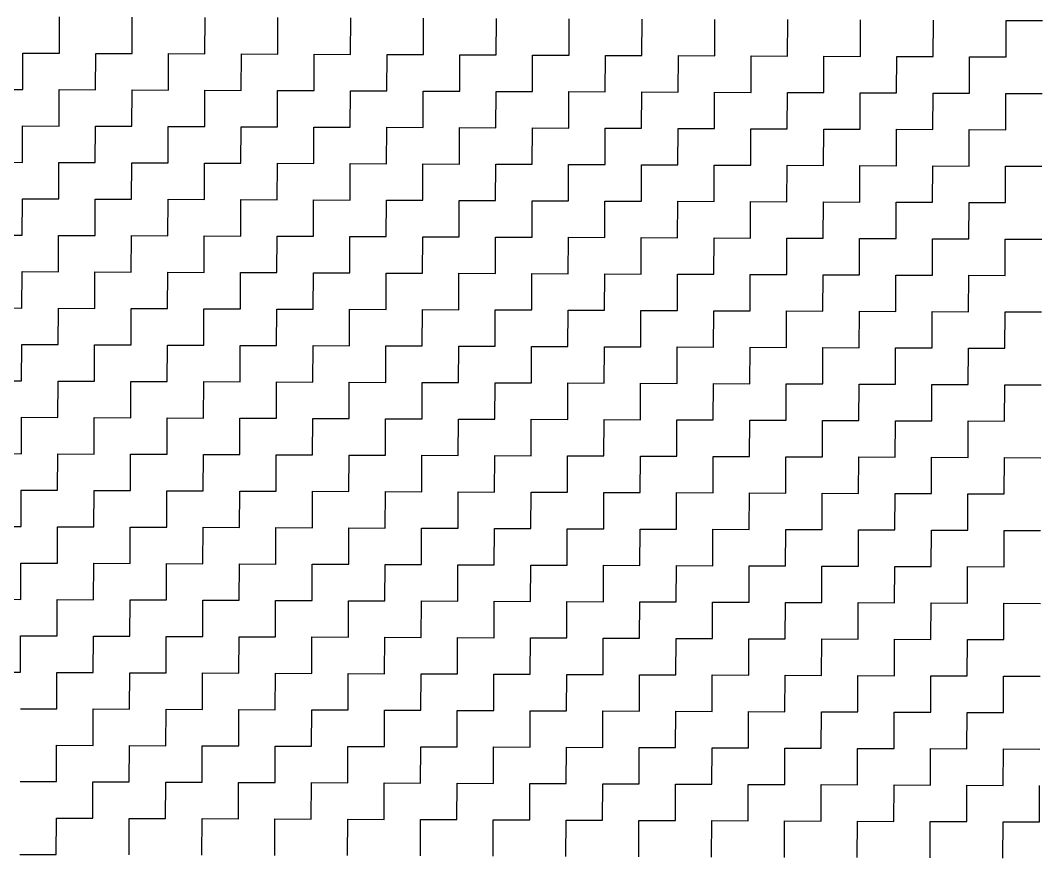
# Model space of a CAD drawing. Header units: metres. Extents: x 274536 to 279488, y 2074615 to 2078106.
# Drawn here: x 278687.2 to 278830, y 2076221.4 to 2076338.3 of the extents above; entities that cross this region are included whole.
import ezdxf

# ---------------------------------------------------------------- set-up
doc = ezdxf.new("R2010")
doc.units = ezdxf.units.M
doc.layers.add('POLY_HATCH', color=12, linetype='Continuous')

msp = doc.modelspace()

# ---------------------------------------------------------------- linework, layer by layer
at = {"layer": 'POLY_HATCH', "linetype": 'Continuous'}
for p, q in [((278692.67, 2076333.67), (278692.69, 2076338.77)), ((278702.87, 2076333.63), (278702.89, 2076338.73)), ((278713.07, 2076333.59), (278713.09, 2076338.69)), ((278723.27, 2076333.55), (278723.29, 2076338.65)), ((278733.47, 2076333.51), (278733.49, 2076338.61)), ((278743.67, 2076333.47), (278743.69, 2076338.57)), ((278753.87, 2076333.43), (278753.89, 2076338.53)), ((278764.07, 2076333.39), (278764.09, 2076338.49)), ((278774.28, 2076333.35), (278774.29, 2076338.45)), ((278784.48, 2076333.31), (278784.5, 2076338.41)), ((278794.68, 2076333.27), (278794.7, 2076338.37)), ((278804.88, 2076333.23), (278804.9, 2076338.33)), ((278815.08, 2076333.19), (278815.1, 2076338.3)), ((278825.28, 2076333.16), (278825.3, 2076338.26)), ((278825.3, 2076338.26), (278830.4, 2076338.24)), ((278687.55, 2076328.59), (278687.57, 2076333.69)), ((278687.57, 2076333.69), (278692.67, 2076333.67)), ((278697.75, 2076328.55), (278697.77, 2076333.65)), ((278697.77, 2076333.65), (278702.87, 2076333.63)), ((278707.95, 2076328.51), (278707.97, 2076333.61)), ((278707.97, 2076333.61), (278713.07, 2076333.59)), ((278718.15, 2076328.47), (278718.17, 2076333.57)), ((278718.17, 2076333.57), (278723.27, 2076333.55)), ((278728.35, 2076328.43), (278728.37, 2076333.53)), ((278728.37, 2076333.53), (278733.47, 2076333.51)), ((278738.55, 2076328.39), (278738.57, 2076333.49)), ((278738.57, 2076333.49), (278743.67, 2076333.47)), ((278748.75, 2076328.35), (278748.77, 2076333.45)), ((278748.77, 2076333.45), (278753.87, 2076333.43)), ((278758.95, 2076328.31), (278758.97, 2076333.41)), ((278758.97, 2076333.41), (278764.07, 2076333.39)), ((278769.15, 2076328.27), (278769.17, 2076333.37)), ((278769.17, 2076333.37), (278774.28, 2076333.35)), ((278779.36, 2076328.23), (278779.38, 2076333.33)), ((278779.38, 2076333.33), (278784.48, 2076333.31)), ((278789.56, 2076328.19), (278789.58, 2076333.29)), ((278789.58, 2076333.29), (278794.68, 2076333.27)), ((278799.76, 2076328.15), (278799.78, 2076333.25)), ((278799.78, 2076333.25), (278804.88, 2076333.23)), ((278809.96, 2076328.11), (278809.98, 2076333.21)), ((278809.98, 2076333.21), (278815.08, 2076333.19)), ((278820.16, 2076328.07), (278820.18, 2076333.17)), ((278820.18, 2076333.17), (278825.28, 2076333.16)), ((278682.45, 2076328.61), (278687.55, 2076328.59)), ((278692.63, 2076323.47), (278692.65, 2076328.57)), ((278692.65, 2076328.57), (278697.75, 2076328.55)), ((278702.83, 2076323.43), (278702.85, 2076328.53)), ((278702.85, 2076328.53), (278707.95, 2076328.51)), ((278713.03, 2076323.39), (278713.05, 2076328.49)), ((278713.05, 2076328.49), (278718.15, 2076328.47)), ((278723.23, 2076323.35), (278723.25, 2076328.45)), ((278723.25, 2076328.45), (278728.35, 2076328.43)), ((278733.43, 2076323.31), (278733.45, 2076328.41)), ((278733.45, 2076328.41), (278738.55, 2076328.39)), ((278743.63, 2076323.27), (278743.65, 2076328.37)), ((278743.65, 2076328.37), (278748.75, 2076328.35)), ((278753.83, 2076323.23), (278753.85, 2076328.33)), ((278753.85, 2076328.33), (278758.95, 2076328.31)), ((278764.03, 2076323.19), (278764.05, 2076328.29)), ((278764.05, 2076328.29), (278769.15, 2076328.27)), ((278774.24, 2076323.15), (278774.26, 2076328.25)), ((278774.26, 2076328.25), (278779.36, 2076328.23)), ((278784.44, 2076323.11), (278784.46, 2076328.21)), ((278784.46, 2076328.21), (278789.56, 2076328.19)), ((278794.64, 2076323.07), (278794.66, 2076328.17)), ((278794.66, 2076328.17), (278799.76, 2076328.15)), ((278804.84, 2076323.03), (278804.86, 2076328.13)), ((278804.86, 2076328.13), (278809.96, 2076328.11)), ((278815.04, 2076322.99), (278815.06, 2076328.09)), ((278815.06, 2076328.09), (278820.16, 2076328.07)), ((278825.24, 2076322.95), (278825.26, 2076328.05)), ((278825.26, 2076328.05), (278830.36, 2076328.04)), ((278687.51, 2076318.38), (278687.53, 2076323.48)), ((278687.53, 2076323.48), (278692.63, 2076323.47)), ((278697.71, 2076318.35), (278697.73, 2076323.45)), ((278697.73, 2076323.45), (278702.83, 2076323.43)), ((278707.91, 2076318.31), (278707.93, 2076323.41)), ((278707.93, 2076323.41), (278713.03, 2076323.39)), ((278718.11, 2076318.27), (278718.13, 2076323.37)), ((278718.13, 2076323.37), (278723.23, 2076323.35)), ((278728.31, 2076318.23), (278728.33, 2076323.33)), ((278728.33, 2076323.33), (278733.43, 2076323.31)), ((278738.51, 2076318.19), (278738.53, 2076323.29)), ((278738.53, 2076323.29), (278743.63, 2076323.27)), ((278748.71, 2076318.15), (278748.73, 2076323.25)), ((278748.73, 2076323.25), (278753.83, 2076323.23)), ((278758.91, 2076318.11), (278758.93, 2076323.21)), ((278758.93, 2076323.21), (278764.03, 2076323.19)), ((278769.12, 2076318.07), (278769.14, 2076323.17)), ((278769.14, 2076323.17), (278774.24, 2076323.15)), ((278779.32, 2076318.03), (278779.34, 2076323.13)), ((278779.34, 2076323.13), (278784.44, 2076323.11)), ((278789.52, 2076317.99), (278789.54, 2076323.09)), ((278789.54, 2076323.09), (278794.64, 2076323.07)), ((278799.72, 2076317.95), (278799.74, 2076323.05)), ((278799.74, 2076323.05), (278804.84, 2076323.03)), ((278809.92, 2076317.91), (278809.94, 2076323.01)), ((278809.94, 2076323.01), (278815.04, 2076322.99)), ((278820.12, 2076317.87), (278820.14, 2076322.97)), ((278820.14, 2076322.97), (278825.24, 2076322.95)), ((278682.41, 2076318.4), (278687.51, 2076318.38)), ((278692.59, 2076313.26), (278692.61, 2076318.36)), ((278692.61, 2076318.36), (278697.71, 2076318.35)), ((278702.79, 2076313.22), (278702.81, 2076318.33)), ((278702.81, 2076318.33), (278707.91, 2076318.31)), ((278712.99, 2076313.19), (278713.01, 2076318.29)), ((278713.01, 2076318.29), (278718.11, 2076318.27)), ((278723.19, 2076313.15), (278723.21, 2076318.25)), ((278723.21, 2076318.25), (278728.31, 2076318.23)), ((278733.39, 2076313.11), (278733.41, 2076318.21)), ((278733.41, 2076318.21), (278738.51, 2076318.19)), ((278743.59, 2076313.07), (278743.61, 2076318.17)), ((278743.61, 2076318.17), (278748.71, 2076318.15)), ((278753.79, 2076313.03), (278753.81, 2076318.13)), ((278753.81, 2076318.13), (278758.91, 2076318.11)), ((278764, 2076312.99), (278764.01, 2076318.09)), ((278764.01, 2076318.09), (278769.12, 2076318.07)), ((278774.2, 2076312.95), (278774.22, 2076318.05)), ((278774.22, 2076318.05), (278779.32, 2076318.03)), ((278784.4, 2076312.91), (278784.42, 2076318.01)), ((278784.42, 2076318.01), (278789.52, 2076317.99)), ((278794.6, 2076312.87), (278794.62, 2076317.97)), ((278794.62, 2076317.97), (278799.72, 2076317.95)), ((278804.8, 2076312.83), (278804.82, 2076317.93)), ((278804.82, 2076317.93), (278809.92, 2076317.91)), ((278815, 2076312.79), (278815.02, 2076317.89)), ((278815.02, 2076317.89), (278820.12, 2076317.87)), ((278825.2, 2076312.75), (278825.22, 2076317.85)), ((278825.22, 2076317.85), (278830.32, 2076317.83)), ((278687.47, 2076308.18), (278687.49, 2076313.28)), ((278687.49, 2076313.28), (278692.59, 2076313.26)), ((278697.67, 2076308.14), (278697.69, 2076313.24)), ((278697.69, 2076313.24), (278702.79, 2076313.22)), ((278707.87, 2076308.1), (278707.89, 2076313.21)), ((278707.89, 2076313.21), (278712.99, 2076313.19)), ((278718.07, 2076308.07), (278718.09, 2076313.17)), ((278718.09, 2076313.17), (278723.19, 2076313.15)), ((278728.27, 2076308.03), (278728.29, 2076313.13)), ((278728.29, 2076313.13), (278733.39, 2076313.11)), ((278738.47, 2076307.99), (278738.49, 2076313.09)), ((278738.49, 2076313.09), (278743.59, 2076313.07)), ((278748.67, 2076307.95), (278748.69, 2076313.05)), ((278748.69, 2076313.05), (278753.79, 2076313.03)), ((278758.88, 2076307.91), (278758.89, 2076313.01)), ((278758.89, 2076313.01), (278764, 2076312.99)), ((278769.08, 2076307.87), (278769.1, 2076312.97)), ((278769.1, 2076312.97), (278774.2, 2076312.95)), ((278779.28, 2076307.83), (278779.3, 2076312.93)), ((278779.3, 2076312.93), (278784.4, 2076312.91)), ((278789.48, 2076307.79), (278789.5, 2076312.89)), ((278789.5, 2076312.89), (278794.6, 2076312.87)), ((278799.68, 2076307.75), (278799.7, 2076312.85)), ((278799.7, 2076312.85), (278804.8, 2076312.83)), ((278809.88, 2076307.71), (278809.9, 2076312.81)), ((278809.9, 2076312.81), (278815, 2076312.79)), ((278820.08, 2076307.67), (278820.1, 2076312.77)), ((278820.1, 2076312.77), (278825.2, 2076312.75)), ((278682.37, 2076308.2), (278687.47, 2076308.18)), ((278692.55, 2076303.06), (278692.57, 2076308.16)), ((278692.57, 2076308.16), (278697.67, 2076308.14)), ((278702.75, 2076303.02), (278702.77, 2076308.12)), ((278702.77, 2076308.12), (278707.87, 2076308.1)), ((278712.95, 2076302.98), (278712.97, 2076308.08)), ((278712.97, 2076308.08), (278718.07, 2076308.07)), ((278723.15, 2076302.95), (278723.17, 2076308.05)), ((278723.17, 2076308.05), (278728.27, 2076308.03)), ((278733.35, 2076302.91), (278733.37, 2076308.01)), ((278733.37, 2076308.01), (278738.47, 2076307.99)), ((278743.55, 2076302.87), (278743.57, 2076307.97)), ((278743.57, 2076307.97), (278748.67, 2076307.95)), ((278753.75, 2076302.83), (278753.77, 2076307.93)), ((278753.77, 2076307.93), (278758.88, 2076307.91)), ((278763.96, 2076302.79), (278763.98, 2076307.89)), ((278763.98, 2076307.89), (278769.08, 2076307.87)), ((278774.16, 2076302.75), (278774.18, 2076307.85)), ((278774.18, 2076307.85), (278779.28, 2076307.83)), ((278784.36, 2076302.71), (278784.38, 2076307.81)), ((278784.38, 2076307.81), (278789.48, 2076307.79)), ((278794.56, 2076302.67), (278794.58, 2076307.77)), ((278794.58, 2076307.77), (278799.68, 2076307.75)), ((278804.76, 2076302.63), (278804.78, 2076307.73)), ((278804.78, 2076307.73), (278809.88, 2076307.71)), ((278814.96, 2076302.59), (278814.98, 2076307.69)), ((278814.98, 2076307.69), (278820.08, 2076307.67)), ((278825.16, 2076302.55), (278825.18, 2076307.65)), ((278825.18, 2076307.65), (278830.28, 2076307.63)), ((278687.43, 2076297.98), (278687.45, 2076303.08)), ((278687.45, 2076303.08), (278692.55, 2076303.06)), ((278697.63, 2076297.94), (278697.65, 2076303.04)), ((278697.65, 2076303.04), (278702.75, 2076303.02)), ((278707.83, 2076297.9), (278707.85, 2076303)), ((278707.85, 2076303), (278712.95, 2076302.98)), ((278718.03, 2076297.86), (278718.05, 2076302.96)), ((278718.05, 2076302.96), (278723.15, 2076302.95)), ((278728.23, 2076297.82), (278728.25, 2076302.93)), ((278728.25, 2076302.93), (278733.35, 2076302.91)), ((278738.43, 2076297.79), (278738.45, 2076302.89)), ((278738.45, 2076302.89), (278743.55, 2076302.87)), ((278748.63, 2076297.75), (278748.65, 2076302.85)), ((278748.65, 2076302.85), (278753.75, 2076302.83)), ((278758.84, 2076297.71), (278758.86, 2076302.81)), ((278758.86, 2076302.81), (278763.96, 2076302.79)), ((278769.04, 2076297.67), (278769.06, 2076302.77)), ((278769.06, 2076302.77), (278774.16, 2076302.75)), ((278779.24, 2076297.63), (278779.26, 2076302.73)), ((278779.26, 2076302.73), (278784.36, 2076302.71)), ((278789.44, 2076297.59), (278789.46, 2076302.69)), ((278789.46, 2076302.69), (278794.56, 2076302.67)), ((278799.64, 2076297.55), (278799.66, 2076302.65)), ((278799.66, 2076302.65), (278804.76, 2076302.63)), ((278809.84, 2076297.51), (278809.86, 2076302.61)), ((278809.86, 2076302.61), (278814.96, 2076302.59)), ((278820.04, 2076297.47), (278820.06, 2076302.57)), ((278820.06, 2076302.57), (278825.16, 2076302.55)), ((278682.33, 2076298), (278687.43, 2076297.98)), ((278692.51, 2076292.86), (278692.53, 2076297.96)), ((278692.53, 2076297.96), (278697.63, 2076297.94)), ((278702.71, 2076292.82), (278702.73, 2076297.92)), ((278702.73, 2076297.92), (278707.83, 2076297.9)), ((278712.91, 2076292.78), (278712.93, 2076297.88)), ((278712.93, 2076297.88), (278718.03, 2076297.86)), ((278723.11, 2076292.74), (278723.13, 2076297.84)), ((278723.13, 2076297.84), (278728.23, 2076297.82)), ((278733.31, 2076292.7), (278733.33, 2076297.81)), ((278733.33, 2076297.81), (278738.43, 2076297.79)), ((278743.51, 2076292.67), (278743.53, 2076297.77)), ((278743.53, 2076297.77), (278748.63, 2076297.75)), ((278753.72, 2076292.63), (278753.74, 2076297.73)), ((278753.74, 2076297.73), (278758.84, 2076297.71)), ((278763.92, 2076292.59), (278763.94, 2076297.69)), ((278763.94, 2076297.69), (278769.04, 2076297.67)), ((278774.12, 2076292.55), (278774.14, 2076297.65)), ((278774.14, 2076297.65), (278779.24, 2076297.63)), ((278784.32, 2076292.51), (278784.34, 2076297.61)), ((278784.34, 2076297.61), (278789.44, 2076297.59)), ((278794.52, 2076292.47), (278794.54, 2076297.57)), ((278794.54, 2076297.57), (278799.64, 2076297.55)), ((278804.72, 2076292.43), (278804.74, 2076297.53)), ((278804.74, 2076297.53), (278809.84, 2076297.51)), ((278814.92, 2076292.39), (278814.94, 2076297.49)), ((278814.94, 2076297.49), (278820.04, 2076297.47)), ((278825.12, 2076292.35), (278825.14, 2076297.45)), ((278825.14, 2076297.45), (278830.24, 2076297.43)), ((278687.39, 2076287.78), (278687.41, 2076292.88)), ((278687.41, 2076292.88), (278692.51, 2076292.86)), ((278697.59, 2076287.74), (278697.61, 2076292.84)), ((278697.61, 2076292.84), (278702.71, 2076292.82)), ((278707.79, 2076287.7), (278707.81, 2076292.8)), ((278707.81, 2076292.8), (278712.91, 2076292.78)), ((278717.99, 2076287.66), (278718.01, 2076292.76)), ((278718.01, 2076292.76), (278723.11, 2076292.74)), ((278728.19, 2076287.62), (278728.21, 2076292.72)), ((278728.21, 2076292.72), (278733.31, 2076292.7)), ((278738.39, 2076287.58), (278738.41, 2076292.68)), ((278738.41, 2076292.68), (278743.51, 2076292.67)), ((278748.6, 2076287.55), (278748.61, 2076292.65)), ((278748.61, 2076292.65), (278753.72, 2076292.63)), ((278758.8, 2076287.51), (278758.82, 2076292.61)), ((278758.82, 2076292.61), (278763.92, 2076292.59)), ((278769, 2076287.47), (278769.02, 2076292.57)), ((278769.02, 2076292.57), (278774.12, 2076292.55)), ((278779.2, 2076287.43), (278779.22, 2076292.53)), ((278779.22, 2076292.53), (278784.32, 2076292.51)), ((278789.4, 2076287.39), (278789.42, 2076292.49)), ((278789.42, 2076292.49), (278794.52, 2076292.47)), ((278799.6, 2076287.35), (278799.62, 2076292.45)), ((278799.62, 2076292.45), (278804.72, 2076292.43)), ((278809.8, 2076287.31), (278809.82, 2076292.41)), ((278809.82, 2076292.41), (278814.92, 2076292.39)), ((278820, 2076287.27), (278820.02, 2076292.37)), ((278820.02, 2076292.37), (278825.12, 2076292.35)), ((278682.29, 2076287.8), (278687.39, 2076287.78)), ((278692.47, 2076282.66), (278692.49, 2076287.76)), ((278692.49, 2076287.76), (278697.59, 2076287.74)), ((278702.67, 2076282.62), (278702.69, 2076287.72)), ((278702.69, 2076287.72), (278707.79, 2076287.7)), ((278712.87, 2076282.58), (278712.89, 2076287.68)), ((278712.89, 2076287.68), (278717.99, 2076287.66)), ((278723.07, 2076282.54), (278723.09, 2076287.64)), ((278723.09, 2076287.64), (278728.19, 2076287.62)), ((278733.27, 2076282.5), (278733.29, 2076287.6)), ((278733.29, 2076287.6), (278738.39, 2076287.58)), ((278743.48, 2076282.46), (278743.49, 2076287.56)), ((278743.49, 2076287.56), (278748.6, 2076287.55)), ((278753.68, 2076282.42), (278753.7, 2076287.53)), ((278753.7, 2076287.53), (278758.8, 2076287.51)), ((278763.88, 2076282.39), (278763.9, 2076287.49)), ((278763.9, 2076287.49), (278769, 2076287.47)), ((278774.08, 2076282.35), (278774.1, 2076287.45)), ((278774.1, 2076287.45), (278779.2, 2076287.43)), ((278784.28, 2076282.31), (278784.3, 2076287.41)), ((278784.3, 2076287.41), (278789.4, 2076287.39)), ((278794.48, 2076282.27), (278794.5, 2076287.37)), ((278794.5, 2076287.37), (278799.6, 2076287.35)), ((278804.68, 2076282.23), (278804.7, 2076287.33)), ((278804.7, 2076287.33), (278809.8, 2076287.31)), ((278814.88, 2076282.19), (278814.9, 2076287.29)), ((278814.9, 2076287.29), (278820, 2076287.27)), ((278825.08, 2076282.15), (278825.1, 2076287.25)), ((278825.1, 2076287.25), (278830.2, 2076287.23)), ((278687.35, 2076277.58), (278687.37, 2076282.68)), ((278687.37, 2076282.68), (278692.47, 2076282.66)), ((278697.55, 2076277.54), (278697.57, 2076282.64)), ((278697.57, 2076282.64), (278702.67, 2076282.62)), ((278707.75, 2076277.5), (278707.77, 2076282.6)), ((278707.77, 2076282.6), (278712.87, 2076282.58)), ((278717.95, 2076277.46), (278717.97, 2076282.56)), ((278717.97, 2076282.56), (278723.07, 2076282.54)), ((278728.15, 2076277.42), (278728.17, 2076282.52)), ((278728.17, 2076282.52), (278733.27, 2076282.5)), ((278738.35, 2076277.38), (278738.37, 2076282.48)), ((278738.37, 2076282.48), (278743.48, 2076282.46)), ((278748.56, 2076277.34), (278748.58, 2076282.44)), ((278748.58, 2076282.44), (278753.68, 2076282.42)), ((278758.76, 2076277.3), (278758.78, 2076282.41)), ((278758.78, 2076282.41), (278763.88, 2076282.39)), ((278768.96, 2076277.27), (278768.98, 2076282.37)), ((278768.98, 2076282.37), (278774.08, 2076282.35)), ((278779.16, 2076277.23), (278779.18, 2076282.33)), ((278779.18, 2076282.33), (278784.28, 2076282.31)), ((278789.36, 2076277.19), (278789.38, 2076282.29)), ((278789.38, 2076282.29), (278794.48, 2076282.27)), ((278799.56, 2076277.15), (278799.58, 2076282.25)), ((278799.58, 2076282.25), (278804.68, 2076282.23)), ((278809.76, 2076277.11), (278809.78, 2076282.21)), ((278809.78, 2076282.21), (278814.88, 2076282.19)), ((278819.96, 2076277.07), (278819.98, 2076282.17)), ((278819.98, 2076282.17), (278825.08, 2076282.15)), ((278682.25, 2076277.6), (278687.35, 2076277.58)), ((278692.43, 2076272.46), (278692.45, 2076277.56)), ((278692.45, 2076277.56), (278697.55, 2076277.54)), ((278702.63, 2076272.42), (278702.65, 2076277.52)), ((278702.65, 2076277.52), (278707.75, 2076277.5)), ((278712.83, 2076272.38), (278712.85, 2076277.48)), ((278712.85, 2076277.48), (278717.95, 2076277.46)), ((278723.03, 2076272.34), (278723.05, 2076277.44)), ((278723.05, 2076277.44), (278728.15, 2076277.42)), ((278733.23, 2076272.3), (278733.25, 2076277.4)), ((278733.25, 2076277.4), (278738.35, 2076277.38)), ((278743.44, 2076272.26), (278743.46, 2076277.36)), ((278743.46, 2076277.36), (278748.56, 2076277.34)), ((278753.64, 2076272.22), (278753.66, 2076277.32)), ((278753.66, 2076277.32), (278758.76, 2076277.3)), ((278763.84, 2076272.18), (278763.86, 2076277.28)), ((278763.86, 2076277.28), (278768.96, 2076277.27)), ((278774.04, 2076272.15), (278774.06, 2076277.25)), ((278774.06, 2076277.25), (278779.16, 2076277.23)), ((278784.24, 2076272.11), (278784.26, 2076277.21)), ((278784.26, 2076277.21), (278789.36, 2076277.19)), ((278794.44, 2076272.07), (278794.46, 2076277.17)), ((278794.46, 2076277.17), (278799.56, 2076277.15)), ((278804.64, 2076272.03), (278804.66, 2076277.13)), ((278804.66, 2076277.13), (278809.76, 2076277.11)), ((278814.84, 2076271.99), (278814.86, 2076277.09)), ((278814.86, 2076277.09), (278819.96, 2076277.07)), ((278825.04, 2076271.95), (278825.06, 2076277.05)), ((278825.06, 2076277.05), (278830.17, 2076277.03)), ((278687.31, 2076267.38), (278687.33, 2076272.48)), ((278687.33, 2076272.48), (278692.43, 2076272.46)), ((278697.51, 2076267.34), (278697.53, 2076272.44)), ((278697.53, 2076272.44), (278702.63, 2076272.42)), ((278707.71, 2076267.3), (278707.73, 2076272.4)), ((278707.73, 2076272.4), (278712.83, 2076272.38)), ((278717.91, 2076267.26), (278717.93, 2076272.36)), ((278717.93, 2076272.36), (278723.03, 2076272.34)), ((278728.11, 2076267.22), (278728.13, 2076272.32)), ((278728.13, 2076272.32), (278733.23, 2076272.3)), ((278738.32, 2076267.18), (278738.34, 2076272.28)), ((278738.34, 2076272.28), (278743.44, 2076272.26)), ((278748.52, 2076267.14), (278748.54, 2076272.24)), ((278748.54, 2076272.24), (278753.64, 2076272.22)), ((278758.72, 2076267.1), (278758.74, 2076272.2)), ((278758.74, 2076272.2), (278763.84, 2076272.18)), ((278768.92, 2076267.06), (278768.94, 2076272.16)), ((278768.94, 2076272.16), (278774.04, 2076272.15)), ((278779.12, 2076267.02), (278779.14, 2076272.13)), ((278779.14, 2076272.13), (278784.24, 2076272.11)), ((278789.32, 2076266.99), (278789.34, 2076272.09)), ((278789.34, 2076272.09), (278794.44, 2076272.07)), ((278799.52, 2076266.95), (278799.54, 2076272.05)), ((278799.54, 2076272.05), (278804.64, 2076272.03)), ((278809.72, 2076266.91), (278809.74, 2076272.01)), ((278809.74, 2076272.01), (278814.84, 2076271.99)), ((278819.92, 2076266.87), (278819.94, 2076271.97)), ((278819.94, 2076271.97), (278825.04, 2076271.95)), ((278682.21, 2076267.4), (278687.31, 2076267.38)), ((278692.39, 2076262.26), (278692.41, 2076267.36)), ((278692.41, 2076267.36), (278697.51, 2076267.34)), ((278702.59, 2076262.22), (278702.61, 2076267.32)), ((278702.61, 2076267.32), (278707.71, 2076267.3)), ((278712.79, 2076262.18), (278712.81, 2076267.28)), ((278712.81, 2076267.28), (278717.91, 2076267.26)), ((278722.99, 2076262.14), (278723.01, 2076267.24)), ((278723.01, 2076267.24), (278728.11, 2076267.22)), ((278733.2, 2076262.1), (278733.21, 2076267.2)), ((278733.21, 2076267.2), (278738.32, 2076267.18)), ((278743.4, 2076262.06), (278743.42, 2076267.16)), ((278743.42, 2076267.16), (278748.52, 2076267.14)), ((278753.6, 2076262.02), (278753.62, 2076267.12)), ((278753.62, 2076267.12), (278758.72, 2076267.1)), ((278763.8, 2076261.98), (278763.82, 2076267.08)), ((278763.82, 2076267.08), (278768.92, 2076267.06)), ((278774, 2076261.94), (278774.02, 2076267.04)), ((278774.02, 2076267.04), (278779.12, 2076267.02)), ((278784.2, 2076261.9), (278784.22, 2076267.01)), ((278784.22, 2076267.01), (278789.32, 2076266.99)), ((278794.4, 2076261.87), (278794.42, 2076266.97)), ((278794.42, 2076266.97), (278799.52, 2076266.95)), ((278804.6, 2076261.83), (278804.62, 2076266.93)), ((278804.62, 2076266.93), (278809.72, 2076266.91)), ((278814.8, 2076261.79), (278814.82, 2076266.89)), ((278814.82, 2076266.89), (278819.92, 2076266.87)), ((278825.01, 2076261.75), (278825.03, 2076266.85)), ((278825.03, 2076266.85), (278830.13, 2076266.83)), ((278687.27, 2076257.18), (278687.29, 2076262.28)), ((278687.29, 2076262.28), (278692.39, 2076262.26)), ((278697.47, 2076257.14), (278697.49, 2076262.24)), ((278697.49, 2076262.24), (278702.59, 2076262.22)), ((278707.67, 2076257.1), (278707.69, 2076262.2)), ((278707.69, 2076262.2), (278712.79, 2076262.18)), ((278717.87, 2076257.06), (278717.89, 2076262.16)), ((278717.89, 2076262.16), (278722.99, 2076262.14)), ((278728.08, 2076257.02), (278728.09, 2076262.12)), ((278728.09, 2076262.12), (278733.2, 2076262.1)), ((278738.28, 2076256.98), (278738.3, 2076262.08)), ((278738.3, 2076262.08), (278743.4, 2076262.06)), ((278748.48, 2076256.94), (278748.5, 2076262.04)), ((278748.5, 2076262.04), (278753.6, 2076262.02)), ((278758.68, 2076256.9), (278758.7, 2076262)), ((278758.7, 2076262), (278763.8, 2076261.98)), ((278768.88, 2076256.86), (278768.9, 2076261.96)), ((278768.9, 2076261.96), (278774, 2076261.94)), ((278779.08, 2076256.82), (278779.1, 2076261.92)), ((278779.1, 2076261.92), (278784.2, 2076261.9)), ((278789.28, 2076256.78), (278789.3, 2076261.88)), ((278789.3, 2076261.88), (278794.4, 2076261.87)), ((278799.48, 2076256.75), (278799.5, 2076261.85)), ((278799.5, 2076261.85), (278804.6, 2076261.83)), ((278809.68, 2076256.71), (278809.7, 2076261.81)), ((278809.7, 2076261.81), (278814.8, 2076261.79)), ((278819.89, 2076256.67), (278819.9, 2076261.77)), ((278819.9, 2076261.77), (278825.01, 2076261.75)), ((278682.17, 2076257.2), (278687.27, 2076257.18)), ((278692.35, 2076252.06), (278692.37, 2076257.16)), ((278692.37, 2076257.16), (278697.47, 2076257.14)), ((278702.55, 2076252.02), (278702.57, 2076257.12)), ((278702.57, 2076257.12), (278707.67, 2076257.1)), ((278712.75, 2076251.98), (278712.77, 2076257.08)), ((278712.77, 2076257.08), (278717.87, 2076257.06)), ((278722.95, 2076251.94), (278722.97, 2076257.04)), ((278722.97, 2076257.04), (278728.08, 2076257.02)), ((278733.16, 2076251.9), (278733.18, 2076257)), ((278733.18, 2076257), (278738.28, 2076256.98)), ((278743.36, 2076251.86), (278743.38, 2076256.96)), ((278743.38, 2076256.96), (278748.48, 2076256.94)), ((278753.56, 2076251.82), (278753.58, 2076256.92)), ((278753.58, 2076256.92), (278758.68, 2076256.9)), ((278763.76, 2076251.78), (278763.78, 2076256.88)), ((278763.78, 2076256.88), (278768.88, 2076256.86)), ((278773.96, 2076251.74), (278773.98, 2076256.84)), ((278773.98, 2076256.84), (278779.08, 2076256.82)), ((278784.16, 2076251.7), (278784.18, 2076256.8)), ((278784.18, 2076256.8), (278789.28, 2076256.78)), ((278794.36, 2076251.66), (278794.38, 2076256.76)), ((278794.38, 2076256.76), (278799.48, 2076256.75)), ((278804.56, 2076251.62), (278804.58, 2076256.73)), ((278804.58, 2076256.73), (278809.68, 2076256.71)), ((278814.77, 2076251.59), (278814.78, 2076256.69)), ((278814.78, 2076256.69), (278819.89, 2076256.67)), ((278824.97, 2076251.55), (278824.99, 2076256.65)), ((278824.99, 2076256.65), (278830.09, 2076256.63)), ((278687.23, 2076246.98), (278687.25, 2076252.08)), ((278687.25, 2076252.08), (278692.35, 2076252.06)), ((278697.43, 2076246.94), (278697.45, 2076252.04)), ((278697.45, 2076252.04), (278702.55, 2076252.02)), ((278707.63, 2076246.9), (278707.65, 2076252)), ((278707.65, 2076252), (278712.75, 2076251.98)), ((278717.83, 2076246.86), (278717.85, 2076251.96)), ((278717.85, 2076251.96), (278722.95, 2076251.94)), ((278728.04, 2076246.82), (278728.06, 2076251.92)), ((278728.06, 2076251.92), (278733.16, 2076251.9)), ((278738.24, 2076246.78), (278738.26, 2076251.88)), ((278738.26, 2076251.88), (278743.36, 2076251.86)), ((278748.44, 2076246.74), (278748.46, 2076251.84)), ((278748.46, 2076251.84), (278753.56, 2076251.82)), ((278758.64, 2076246.7), (278758.66, 2076251.8)), ((278758.66, 2076251.8), (278763.76, 2076251.78)), ((278768.84, 2076246.66), (278768.86, 2076251.76)), ((278768.86, 2076251.76), (278773.96, 2076251.74)), ((278779.04, 2076246.62), (278779.06, 2076251.72)), ((278779.06, 2076251.72), (278784.16, 2076251.7)), ((278789.24, 2076246.58), (278789.26, 2076251.68)), ((278789.26, 2076251.68), (278794.36, 2076251.66)), ((278799.44, 2076246.54), (278799.46, 2076251.64)), ((278799.46, 2076251.64), (278804.56, 2076251.62)), ((278809.64, 2076246.5), (278809.66, 2076251.61)), ((278809.66, 2076251.61), (278814.77, 2076251.59)), ((278819.85, 2076246.47), (278819.87, 2076251.57)), ((278819.87, 2076251.57), (278824.97, 2076251.55)), ((278682.13, 2076247), (278687.23, 2076246.98)), ((278692.31, 2076241.86), (278692.33, 2076246.96)), ((278692.33, 2076246.96), (278697.43, 2076246.94)), ((278702.51, 2076241.82), (278702.53, 2076246.92)), ((278702.53, 2076246.92), (278707.63, 2076246.9)), ((278712.71, 2076241.78), (278712.73, 2076246.88)), ((278712.73, 2076246.88), (278717.83, 2076246.86)), ((278722.92, 2076241.74), (278722.94, 2076246.84)), ((278722.94, 2076246.84), (278728.04, 2076246.82)), ((278733.12, 2076241.7), (278733.14, 2076246.8)), ((278733.14, 2076246.8), (278738.24, 2076246.78)), ((278743.32, 2076241.66), (278743.34, 2076246.76)), ((278743.34, 2076246.76), (278748.44, 2076246.74)), ((278753.52, 2076241.62), (278753.54, 2076246.72)), ((278753.54, 2076246.72), (278758.64, 2076246.7)), ((278763.72, 2076241.58), (278763.74, 2076246.68)), ((278763.74, 2076246.68), (278768.84, 2076246.66)), ((278773.92, 2076241.54), (278773.94, 2076246.64)), ((278773.94, 2076246.64), (278779.04, 2076246.62)), ((278784.12, 2076241.5), (278784.14, 2076246.6)), ((278784.14, 2076246.6), (278789.24, 2076246.58)), ((278794.32, 2076241.46), (278794.34, 2076246.56)), ((278794.34, 2076246.56), (278799.44, 2076246.54)), ((278804.52, 2076241.42), (278804.54, 2076246.52)), ((278804.54, 2076246.52), (278809.64, 2076246.5)), ((278814.73, 2076241.38), (278814.75, 2076246.48)), ((278814.75, 2076246.48), (278819.85, 2076246.47)), ((278824.93, 2076241.34), (278824.95, 2076246.45)), ((278824.95, 2076246.45), (278830.05, 2076246.43)), ((278687.21, 2076241.88), (278692.31, 2076241.86)), ((278697.39, 2076236.74), (278697.41, 2076241.84)), ((278697.41, 2076241.84), (278702.51, 2076241.82)), ((278707.59, 2076236.7), (278707.61, 2076241.8)), ((278707.61, 2076241.8), (278712.71, 2076241.78)), ((278717.8, 2076236.66), (278717.81, 2076241.76)), ((278717.81, 2076241.76), (278722.92, 2076241.74)), ((278728, 2076236.62), (278728.02, 2076241.72)), ((278728.02, 2076241.72), (278733.12, 2076241.7)), ((278738.2, 2076236.58), (278738.22, 2076241.68)), ((278738.22, 2076241.68), (278743.32, 2076241.66)), ((278748.4, 2076236.54), (278748.42, 2076241.64)), ((278748.42, 2076241.64), (278753.52, 2076241.62)), ((278758.6, 2076236.5), (278758.62, 2076241.6)), ((278758.62, 2076241.6), (278763.72, 2076241.58)), ((278768.8, 2076236.46), (278768.82, 2076241.56)), ((278768.82, 2076241.56), (278773.92, 2076241.54)), ((278779, 2076236.42), (278779.02, 2076241.52)), ((278779.02, 2076241.52), (278784.12, 2076241.5)), ((278789.2, 2076236.38), (278789.22, 2076241.48)), ((278789.22, 2076241.48), (278794.32, 2076241.46)), ((278799.4, 2076236.34), (278799.42, 2076241.44)), ((278799.42, 2076241.44), (278804.52, 2076241.42)), ((278809.61, 2076236.3), (278809.63, 2076241.4)), ((278809.63, 2076241.4), (278814.73, 2076241.38)), ((278819.81, 2076236.26), (278819.83, 2076241.36)), ((278819.83, 2076241.36), (278824.93, 2076241.34)), ((278692.27, 2076231.66), (278692.29, 2076236.76)), ((278692.29, 2076236.76), (278697.39, 2076236.74)), ((278702.47, 2076231.62), (278702.49, 2076236.72)), ((278702.49, 2076236.72), (278707.59, 2076236.7)), ((278712.67, 2076231.58), (278712.69, 2076236.68)), ((278712.69, 2076236.68), (278717.8, 2076236.66)), ((278722.88, 2076231.54), (278722.9, 2076236.64)), ((278722.9, 2076236.64), (278728, 2076236.62)), ((278733.08, 2076231.5), (278733.1, 2076236.6)), ((278733.1, 2076236.6), (278738.2, 2076236.58)), ((278743.28, 2076231.46), (278743.3, 2076236.56)), ((278743.3, 2076236.56), (278748.4, 2076236.54)), ((278753.48, 2076231.42), (278753.5, 2076236.52)), ((278753.5, 2076236.52), (278758.6, 2076236.5)), ((278763.68, 2076231.38), (278763.7, 2076236.48)), ((278763.7, 2076236.48), (278768.8, 2076236.46)), ((278773.88, 2076231.34), (278773.9, 2076236.44)), ((278773.9, 2076236.44), (278779, 2076236.42)), ((278784.08, 2076231.3), (278784.1, 2076236.4)), ((278784.1, 2076236.4), (278789.2, 2076236.38)), ((278794.28, 2076231.26), (278794.3, 2076236.36)), ((278794.3, 2076236.36), (278799.4, 2076236.34)), ((278804.49, 2076231.22), (278804.5, 2076236.32)), ((278804.5, 2076236.32), (278809.61, 2076236.3)), ((278814.69, 2076231.18), (278814.71, 2076236.28)), ((278814.71, 2076236.28), (278819.81, 2076236.26)), ((278824.89, 2076231.14), (278824.91, 2076236.24)), ((278824.91, 2076236.24), (278830.01, 2076236.22)), ((278687.17, 2076231.67), (278692.27, 2076231.66)), ((278697.35, 2076226.53), (278697.37, 2076231.64)), ((278697.37, 2076231.64), (278702.47, 2076231.62)), ((278707.55, 2076226.5), (278707.57, 2076231.6)), ((278707.57, 2076231.6), (278712.67, 2076231.58)), ((278717.76, 2076226.46), (278717.78, 2076231.56)), ((278717.78, 2076231.56), (278722.88, 2076231.54)), ((278727.96, 2076226.42), (278727.98, 2076231.52)), ((278727.98, 2076231.52), (278733.08, 2076231.5)), ((278738.16, 2076226.38), (278738.18, 2076231.48)), ((278738.18, 2076231.48), (278743.28, 2076231.46)), ((278748.36, 2076226.34), (278748.38, 2076231.44)), ((278748.38, 2076231.44), (278753.48, 2076231.42)), ((278758.56, 2076226.3), (278758.58, 2076231.4)), ((278758.58, 2076231.4), (278763.68, 2076231.38)), ((278768.76, 2076226.26), (278768.78, 2076231.36)), ((278768.78, 2076231.36), (278773.88, 2076231.34)), ((278778.96, 2076226.22), (278778.98, 2076231.32)), ((278778.98, 2076231.32), (278784.08, 2076231.3)), ((278789.16, 2076226.18), (278789.18, 2076231.28)), ((278789.18, 2076231.28), (278794.28, 2076231.26)), ((278799.37, 2076226.14), (278799.38, 2076231.24)), ((278799.38, 2076231.24), (278804.49, 2076231.22)), ((278809.57, 2076226.1), (278809.59, 2076231.2)), ((278809.59, 2076231.2), (278814.69, 2076231.18)), ((278819.77, 2076226.06), (278819.79, 2076231.16)), ((278819.79, 2076231.16), (278824.89, 2076231.14)), ((278829.97, 2076226.02), (278829.99, 2076231.12)), ((278692.23, 2076221.45), (278692.25, 2076226.55)), ((278692.25, 2076226.55), (278697.35, 2076226.53)), ((278702.43, 2076221.41), (278702.45, 2076226.52)), ((278702.45, 2076226.52), (278707.55, 2076226.5)), ((278712.64, 2076221.38), (278712.66, 2076226.48)), ((278712.66, 2076226.48), (278717.76, 2076226.46)), ((278722.84, 2076221.34), (278722.86, 2076226.44)), ((278722.86, 2076226.44), (278727.96, 2076226.42)), ((278733.04, 2076221.3), (278733.06, 2076226.4)), ((278733.06, 2076226.4), (278738.16, 2076226.38)), ((278743.24, 2076221.26), (278743.26, 2076226.36)), ((278743.26, 2076226.36), (278748.36, 2076226.34)), ((278753.44, 2076221.22), (278753.46, 2076226.32)), ((278753.46, 2076226.32), (278758.56, 2076226.3)), ((278763.64, 2076221.18), (278763.66, 2076226.28)), ((278763.66, 2076226.28), (278768.76, 2076226.26)), ((278773.84, 2076221.14), (278773.86, 2076226.24)), ((278773.86, 2076226.24), (278778.96, 2076226.22)), ((278784.04, 2076221.1), (278784.06, 2076226.2)), ((278784.06, 2076226.2), (278789.16, 2076226.18)), ((278794.24, 2076221.06), (278794.26, 2076226.16)), ((278794.26, 2076226.16), (278799.37, 2076226.14)), ((278804.45, 2076221.02), (278804.47, 2076226.12)), ((278804.47, 2076226.12), (278809.57, 2076226.1)), ((278814.65, 2076220.98), (278814.67, 2076226.08)), ((278814.67, 2076226.08), (278819.77, 2076226.06)), ((278824.85, 2076220.94), (278824.87, 2076226.04)), ((278824.87, 2076226.04), (278829.97, 2076226.02)), ((278687.13, 2076221.47), (278692.23, 2076221.45))]:
    msp.add_line(p, q, dxfattribs=at)

doc.saveas('drawing.dxf')
